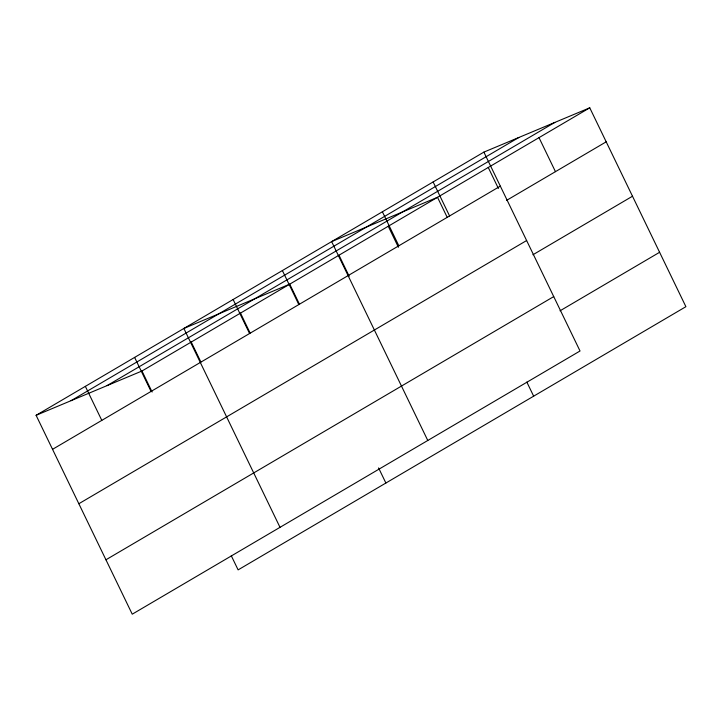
<?xml version="1.0" encoding="UTF-8"?>
<svg xmlns="http://www.w3.org/2000/svg" width="722" height="722" viewBox="0 0 722 722"><rect width="100%" height="100%" fill="white"/><g stroke="black" fill="none" stroke-linecap="round" stroke-linejoin="round"><path stroke-width="1.08" d="M483.884 152.116L580.028 350.991L132.243 614.187L36.1 415.312L483.884 152.116L589.757 107.813L685.9 306.688L238.116 569.884L231.293 555.778M71.036 400.692L518.82 137.496M107.036 385.629L554.821 122.433M36.1 415.312L141.972 371.009L589.757 107.813M52.544 449.328L500.328 186.132M506.618 200.364L606.2 141.828M78.842 503.73L526.627 240.534M532.917 254.767L632.499 196.231M105.944 559.785L553.729 296.589M560.019 310.821L659.601 252.285M539.009 137.64L555.453 171.655M488.262 167.468L498.415 188.478M433.137 181.944L449.58 215.959M447.189 217.313L437.514 197.305L331.642 241.599L427.776 440.474M526.834 382.073L533.657 396.179M382.389 211.772L398.833 245.787M388.255 226.248L398.409 247.258M338.997 255.2L349.159 276.21M299.413 304.161L289.739 284.152L183.866 328.456L280.01 527.331M378.581 467.919L385.882 483.027M282.383 270.551L298.827 304.567M240.489 313.104L250.155 333.113M233.125 299.504L249.568 333.519M191.231 342.057L200.906 362.065M141.972 371.009L152.125 392.019M134.617 357.408L151.06 391.423M85.358 386.36L101.802 420.375"/></g></svg>
